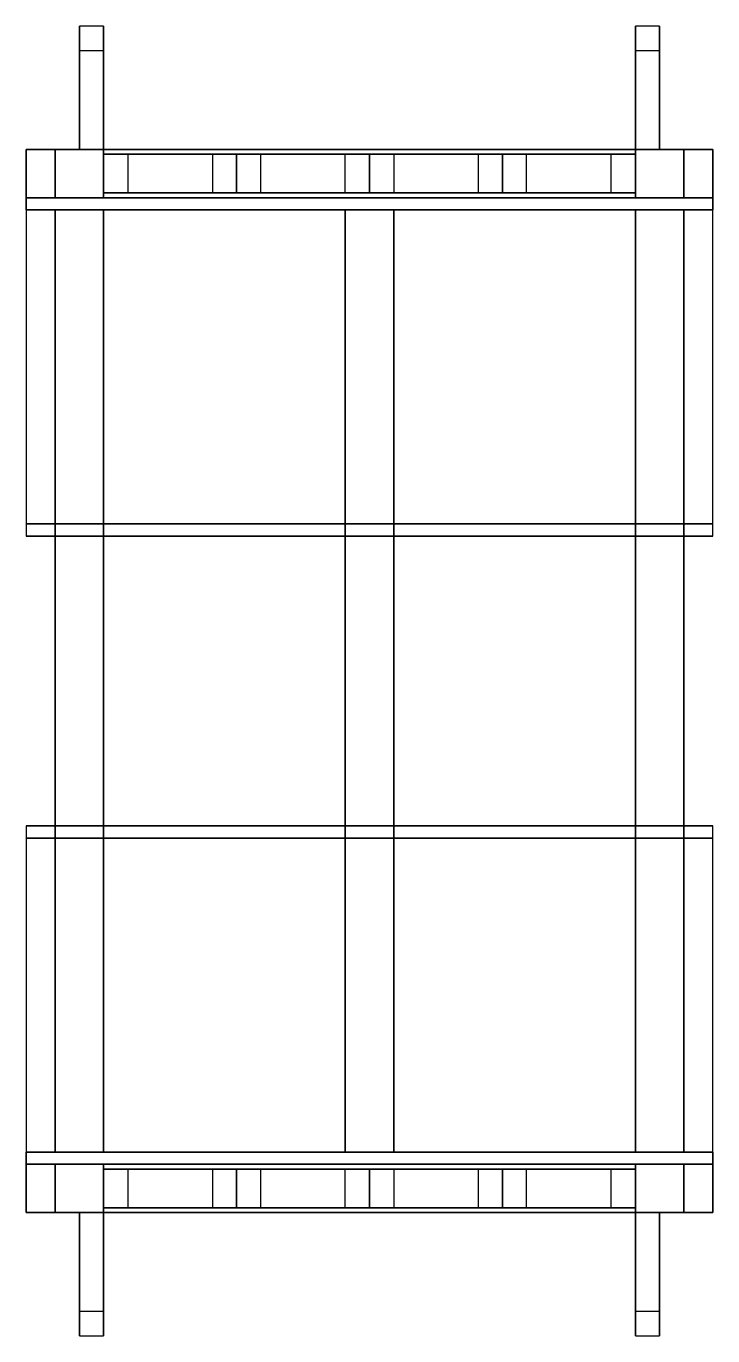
# Model space of a CAD drawing. Extents: x -1.42 to 1.42, y -2.71 to 2.71.
import ezdxf

# ---------------------------------------------------------------- set-up
doc = ezdxf.new("R2010")
doc.units = 0
doc.layers.add('RAMP', color=3, linetype='CONTINUOUS')

msp = doc.modelspace()

# ---------------------------------------------------------------- linework, layer by layer
at = {"layer": 'RAMP'}
for points in [[(-1.2, 2.71, 1.82), (-1.2, 2.61, 1.82), (-1.2, 2.2, 3.32), (-1.2, 2.2, 3.51)], [(-1.2, 2.2, 3.51), (-1.1, 2.2, 3.51), (-1.1, 2.71, 1.82), (-1.2, 2.71, 1.82)], [(-1.1, 2.2, 3.51), (-1.1, 2.2, 3.32), (-1.1, 2.61, 1.82), (-1.1, 2.71, 1.82)], [(1.1, 2.71, 1.82), (1.1, 2.61, 1.82), (1.1, 2.2, 3.32), (1.1, 2.2, 3.51)], [(1.1, 2.2, 3.51), (1.2, 2.2, 3.51), (1.2, 2.71, 1.82), (1.1, 2.71, 1.82)], [(1.2, 2.2, 3.51), (1.2, 2.2, 3.32), (1.2, 2.61, 1.82), (1.2, 2.71, 1.82)], [(-1.2, 2.61, 1.82), (-1.1, 2.61, 1.82), (-1.1, 2.2, 3.32), (-1.2, 2.2, 3.32)], [(1.1, 2.61, 1.82), (1.2, 2.61, 1.82), (1.2, 2.2, 3.32), (1.1, 2.2, 3.32)], [(1.42, 2.2, 2.02), (1.42, 2.2, 1.82), (-1.42, 2.2, 1.82), (-1.42, 2.2, 2.02)], [(1.42, 2, 2.02), (1.42, 2.2, 2.02), (-1.42, 2.2, 2.02), (-1.42, 2, 2.02)], [(-1.42, 2, 3.32), (-1.42, 2.2, 3.32), (1.42, 2.2, 3.32), (1.42, 2, 3.32)], [(1.42, 2.2, 3.52), (1.42, 2.2, 3.32), (-1.42, 2.2, 3.32), (-1.42, 2.2, 3.52)], [(1.42, 2, 3.52), (1.42, 2.2, 3.52), (-1.42, 2.2, 3.52), (-1.42, 2, 3.52)], [(-1.1, 2.2, 2.02), (-1.3, 2.2, 2.02), (-1.3, 2.2, 3.32), (-1.1, 2.2, 3.32)], [(-1.3, 2, 3.32), (-1.3, 2.2, 3.32), (-1.3, 2.2, 2.02), (-1.3, 2, 2.02)], [(-1.1, 2, 2.02), (-1.1, 2.2, 2.02), (-1.1, 2.2, 3.32), (-1.1, 2, 3.32)], [(-0.55, 2.18, 2.02), (-0.65, 2.18, 2.02), (-1.1, 2.18, 3.32), (-1, 2.18, 3.32)], [(-1.1, 2.02, 3.32), (-1.1, 2.18, 3.32), (-0.65, 2.18, 2.02), (-0.65, 2.02, 2.02)], [(-0.55, 2.02, 2.02), (-0.55, 2.18, 2.02), (-1, 2.18, 3.32), (-1, 2.02, 3.32)], [(-0.55, 2.18, 2.02), (-0.55, 2.02, 2.02), (-0.1, 2.02, 3.32), (-0.1, 2.18, 3.32)], [(-0.1, 2.18, 3.32), (0, 2.18, 3.32), (-0.45, 2.18, 2.02), (-0.55, 2.18, 2.02)], [(0, 2.18, 3.32), (0, 2.02, 3.32), (-0.45, 2.02, 2.02), (-0.45, 2.18, 2.02)], [(0, 2.02, 3.32), (0, 2.18, 3.32), (0.45, 2.18, 2.02), (0.45, 2.02, 2.02)], [(0.55, 2.18, 2.02), (0.45, 2.18, 2.02), (0, 2.18, 3.32), (0.1, 2.18, 3.32)], [(0.55, 2.02, 2.02), (0.55, 2.18, 2.02), (0.1, 2.18, 3.32), (0.1, 2.02, 3.32)], [(1, 2.18, 3.32), (1.1, 2.18, 3.32), (0.65, 2.18, 2.02), (0.55, 2.18, 2.02)], [(0.55, 2.18, 2.02), (0.55, 2.02, 2.02), (1, 2.02, 3.32), (1, 2.18, 3.32)], [(1.1, 2.18, 3.32), (1.1, 2.02, 3.32), (0.65, 2.02, 2.02), (0.65, 2.18, 2.02)], [(1.3, 2.2, 2.02), (1.1, 2.2, 2.02), (1.1, 2.2, 3.32), (1.3, 2.2, 3.32)], [(1.1, 2, 3.32), (1.1, 2.2, 3.32), (1.1, 2.2, 2.02), (1.1, 2, 2.02)], [(1.3, 2, 2.02), (1.3, 2.2, 2.02), (1.3, 2.2, 3.32), (1.3, 2, 3.32)], [(-1, 2.02, 3.32), (-1.1, 2.02, 3.32), (-0.65, 2.02, 2.02), (-0.55, 2.02, 2.02)], [(-0.55, 2.02, 2.02), (-0.45, 2.02, 2.02), (0, 2.02, 3.32), (-0.1, 2.02, 3.32)], [(0.1, 2.02, 3.32), (0, 2.02, 3.32), (0.45, 2.02, 2.02), (0.55, 2.02, 2.02)], [(0.55, 2.02, 2.02), (0.65, 2.02, 2.02), (1.1, 2.02, 3.32), (1, 2.02, 3.32)], [(-1.42, 1.95, 1.82), (-1.42, 2, 2.02), (1.42, 2, 2.02), (1.42, 1.95, 1.82)], [(-1.42, 2, 2.02), (-1.42, 1.95, 1.82), (1.42, 1.95, 1.82), (1.42, 2, 2.02)], [(1.42, 1.95, 2.28), (1.42, 2, 2.28), (-1.42, 2, 2.28), (-1.42, 1.95, 2.28)], [(1.42, 2, 2.28), (1.42, 2, 2.02), (-1.42, 2, 2.02), (-1.42, 2, 2.28)], [(-1.42, 2, 3.52), (-1.42, 2, 3.32), (1.42, 2, 3.32), (1.42, 2, 3.52)], [(-1.1, 2, 3.32), (-1.3, 2, 3.32), (-1.3, 2, 2.02), (-1.1, 2, 2.02)], [(1.3, 2, 3.32), (1.1, 2, 3.32), (1.1, 2, 2.02), (1.3, 2, 2.02)], [(-1.42, 1.95, 2.28), (-1.42, 1.95, 2.16), (1.42, 1.95, 2.16), (1.42, 1.95, 2.28)], [(1.42, 0.65, 2.16), (1.42, 1.95, 2.16), (-1.42, 1.95, 2.16), (-1.42, 0.65, 2.16)], [(-1.3, 1.95, 2.02), (-1.3, 1.95, 1.82), (-1.3, -1.95, 1.82), (-1.3, -1.95, 2.02)], [(-1.1, -1.95, 2.02), (-1.1, -1.95, 1.82), (-1.1, 1.95, 1.82), (-1.1, 1.95, 2.02)], [(-0.1, 1.95, 2.02), (-0.1, 1.95, 1.82), (-0.1, -1.95, 1.82), (-0.1, -1.95, 2.02)], [(0.1, -1.95, 2.02), (0.1, -1.95, 1.82), (0.1, 1.95, 1.82), (0.1, 1.95, 2.02)], [(1.1, 1.95, 2.02), (1.1, 1.95, 1.82), (1.1, -1.95, 1.82), (1.1, -1.95, 2.02)], [(1.3, -1.95, 2.02), (1.3, -1.95, 1.82), (1.3, 1.95, 1.82), (1.3, 1.95, 2.02)], [(1.42, 0.6, 2.28), (1.42, 0.65, 2.28), (-1.42, 0.65, 2.28), (-1.42, 0.6, 2.28)], [(1.42, 0.65, 2.28), (1.42, 0.65, 2.16), (-1.42, 0.65, 2.16), (-1.42, 0.65, 2.28)], [(-1.42, 0.6, 2.28), (-1.42, 0.6, 2.02), (1.42, 0.6, 2.02), (1.42, 0.6, 2.28)], [(-1.3, -0.6, 2.02), (-1.1, -0.6, 2.02), (-1.1, 0.6, 2.02), (-1.3, 0.6, 2.02)], [(-0.1, -0.6, 2.02), (0.1, -0.6, 2.02), (0.1, 0.6, 2.02), (-0.1, 0.6, 2.02)], [(1.1, -0.6, 2.02), (1.3, -0.6, 2.02), (1.3, 0.6, 2.02), (1.1, 0.6, 2.02)], [(1.42, -0.6, 2.28), (1.42, -0.6, 2.02), (-1.42, -0.6, 2.02), (-1.42, -0.6, 2.28)], [(-1.42, -0.6, 2.28), (-1.42, -0.65, 2.28), (1.42, -0.65, 2.28), (1.42, -0.6, 2.28)], [(-1.42, -0.65, 2.28), (-1.42, -0.65, 2.16), (1.42, -0.65, 2.16), (1.42, -0.65, 2.28)], [(-1.42, -0.65, 2.16), (-1.42, -1.95, 2.16), (1.42, -1.95, 2.16), (1.42, -0.65, 2.16)], [(1.42, -2, 2.02), (1.42, -1.95, 1.82), (-1.42, -1.95, 1.82), (-1.42, -2, 2.02)], [(1.42, -1.95, 2.28), (1.42, -1.95, 2.16), (-1.42, -1.95, 2.16), (-1.42, -1.95, 2.28)], [(1.42, -1.95, 1.82), (1.42, -2, 2.02), (-1.42, -2, 2.02), (-1.42, -1.95, 1.82)], [(-1.42, -1.95, 2.28), (-1.42, -2, 2.28), (1.42, -2, 2.28), (1.42, -1.95, 2.28)], [(-1.42, -2, 2.02), (-1.42, -2.2, 2.02), (1.42, -2.2, 2.02), (1.42, -2, 2.02)], [(1.42, -2, 3.52), (1.42, -2, 3.32), (-1.42, -2, 3.32), (-1.42, -2, 3.52)], [(-1.42, -2, 3.52), (-1.42, -2.2, 3.52), (1.42, -2.2, 3.52), (1.42, -2, 3.52)], [(1.42, -2, 3.32), (1.42, -2.2, 3.32), (-1.42, -2.2, 3.32), (-1.42, -2, 3.32)], [(-1.42, -2, 2.28), (-1.42, -2, 2.02), (1.42, -2, 2.02), (1.42, -2, 2.28)], [(-1.3, -2, 3.32), (-1.1, -2, 3.32), (-1.1, -2, 2.02), (-1.3, -2, 2.02)], [(-1.3, -2, 2.02), (-1.3, -2.2, 2.02), (-1.3, -2.2, 3.32), (-1.3, -2, 3.32)], [(-1.1, -2, 3.32), (-1.1, -2.2, 3.32), (-1.1, -2.2, 2.02), (-1.1, -2, 2.02)], [(1.1, -2, 2.02), (1.1, -2.2, 2.02), (1.1, -2.2, 3.32), (1.1, -2, 3.32)], [(1.1, -2, 3.32), (1.3, -2, 3.32), (1.3, -2, 2.02), (1.1, -2, 2.02)], [(1.3, -2, 3.32), (1.3, -2.2, 3.32), (1.3, -2.2, 2.02), (1.3, -2, 2.02)], [(-0.55, -2.02, 2.02), (-0.65, -2.02, 2.02), (-1.1, -2.02, 3.32), (-1, -2.02, 3.32)], [(-1.1, -2.18, 3.32), (-1.1, -2.02, 3.32), (-0.65, -2.02, 2.02), (-0.65, -2.18, 2.02)], [(-0.55, -2.18, 2.02), (-0.55, -2.02, 2.02), (-1, -2.02, 3.32), (-1, -2.18, 3.32)], [(-0.1, -2.02, 3.32), (0, -2.02, 3.32), (-0.45, -2.02, 2.02), (-0.55, -2.02, 2.02)], [(-0.55, -2.02, 2.02), (-0.55, -2.18, 2.02), (-0.1, -2.18, 3.32), (-0.1, -2.02, 3.32)], [(0, -2.02, 3.32), (0, -2.18, 3.32), (-0.45, -2.18, 2.02), (-0.45, -2.02, 2.02)], [(0.55, -2.02, 2.02), (0.45, -2.02, 2.02), (0, -2.02, 3.32), (0.1, -2.02, 3.32)], [(0, -2.18, 3.32), (0, -2.02, 3.32), (0.45, -2.02, 2.02), (0.45, -2.18, 2.02)], [(0.55, -2.18, 2.02), (0.55, -2.02, 2.02), (0.1, -2.02, 3.32), (0.1, -2.18, 3.32)], [(1, -2.02, 3.32), (1.1, -2.02, 3.32), (0.65, -2.02, 2.02), (0.55, -2.02, 2.02)], [(0.55, -2.02, 2.02), (0.55, -2.18, 2.02), (1, -2.18, 3.32), (1, -2.02, 3.32)], [(1.1, -2.02, 3.32), (1.1, -2.18, 3.32), (0.65, -2.18, 2.02), (0.65, -2.02, 2.02)], [(-1.42, -2.2, 2.02), (-1.42, -2.2, 1.82), (1.42, -2.2, 1.82), (1.42, -2.2, 2.02)], [(-1.42, -2.2, 3.52), (-1.42, -2.2, 3.32), (1.42, -2.2, 3.32), (1.42, -2.2, 3.52)], [(-1.3, -2.2, 2.02), (-1.1, -2.2, 2.02), (-1.1, -2.2, 3.32), (-1.3, -2.2, 3.32)], [(-1.1, -2.61, 1.82), (-1.2, -2.61, 1.82), (-1.2, -2.2, 3.32), (-1.1, -2.2, 3.32)], [(-1.1, -2.2, 3.51), (-1.2, -2.2, 3.51), (-1.2, -2.71, 1.82), (-1.1, -2.71, 1.82)], [(-1.2, -2.2, 3.51), (-1.2, -2.2, 3.32), (-1.2, -2.61, 1.82), (-1.2, -2.71, 1.82)], [(-1, -2.18, 3.32), (-1.1, -2.18, 3.32), (-0.65, -2.18, 2.02), (-0.55, -2.18, 2.02)], [(-1.1, -2.71, 1.82), (-1.1, -2.61, 1.82), (-1.1, -2.2, 3.32), (-1.1, -2.2, 3.51)], [(-0.55, -2.18, 2.02), (-0.45, -2.18, 2.02), (0, -2.18, 3.32), (-0.1, -2.18, 3.32)], [(0.1, -2.18, 3.32), (0, -2.18, 3.32), (0.45, -2.18, 2.02), (0.55, -2.18, 2.02)], [(0.55, -2.18, 2.02), (0.65, -2.18, 2.02), (1.1, -2.18, 3.32), (1, -2.18, 3.32)], [(1.1, -2.2, 2.02), (1.3, -2.2, 2.02), (1.3, -2.2, 3.32), (1.1, -2.2, 3.32)], [(1.1, -2.2, 3.51), (1.1, -2.2, 3.32), (1.1, -2.61, 1.82), (1.1, -2.71, 1.82)], [(1.2, -2.61, 1.82), (1.1, -2.61, 1.82), (1.1, -2.2, 3.32), (1.2, -2.2, 3.32)], [(1.2, -2.2, 3.51), (1.1, -2.2, 3.51), (1.1, -2.71, 1.82), (1.2, -2.71, 1.82)], [(1.2, -2.71, 1.82), (1.2, -2.61, 1.82), (1.2, -2.2, 3.32), (1.2, -2.2, 3.51)]]:
    msp.add_3dface(points, dxfattribs=at)

doc.saveas('drawing.dxf')
